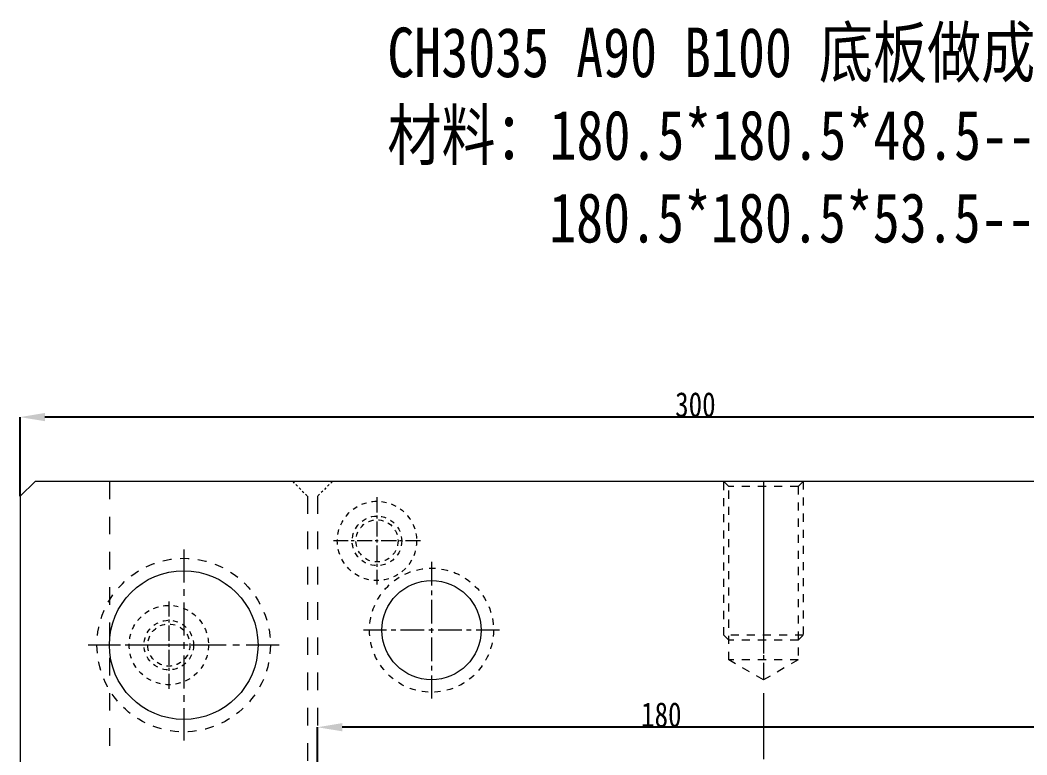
# Model space of a CAD drawing. Header units: millimetres. Extents: x -1495 to -116, y -3881 to 1305.
# Drawn here: x -885.3 to -682.2, y -262 to -113.8 of the extents above; entities that cross this region are included whole.
import ezdxf

# ---------------------------------------------------------------- set-up
doc = ezdxf.new("R2010")
doc.units = ezdxf.units.MM
doc.header["$LTSCALE"] = 16.335
doc.header["$PDMODE"] = 3
doc.header["$PDSIZE"] = 0.3125
doc.linetypes.add('CENTER', pattern=[0.6, 0.375, -0.075, 0.075, -0.075])
doc.linetypes.add('HIDDEN', pattern=[0.2, 0.1, -0.1])
doc.layers.get('0').update_dxf_attribs({"linetype": 'CONTINUOUS'})
doc.layers.get('Defpoints').update_dxf_attribs({"linetype": 'CONTINUOUS'})
doc.layers.add('moldbase', color=7, linetype='CONTINUOUS', lineweight=20)
doc.styles.get("Standard").update_dxf_attribs({"font": 'txt', "width": 0.8})
doc.dimstyles.new('副本 ISO-25-1', dxfattribs={"dimtxt": 5, "dimasz": 5, "dimexe": 0, "dimexo": 0, "dimgap": 0, "dimtad": 1, "dimtxsty": 'Standard', "dimcen": 0, "dimclrd": 4, "dimclre": 4, "dimclrt": 6, "dimazin": 0, "dimtfac": 1, "dimtofl": 0, "dimtmove": 0, "dimatfit": 3, "dimfxl": 0, "dimarcsym": 0})

# ---------------------------------------------------------------- blocks, each defined once
blk = doc.blocks.new('*D249')
at = {"color": 4, "linetype": 'Continuous', "lineweight": -2}
for p, q in [((-825.3, -286.81), (-825.3, -256.38)), ((-650.3, -256.38), (-820.3, -256.38)), ((-645.3, -286.81), (-645.3, -256.38))]:
    blk.add_line(p, q, dxfattribs=at)
at = {"color": 4}
for points in [[(-820.3, -255.55), (-820.3, -257.21), (-825.3, -256.38)], [(-650.3, -255.55), (-650.3, -257.21), (-645.3, -256.38)]]:
    blk.add_solid(points, dxfattribs=at)
at = {"layer": 'Defpoints', "color": 0}
for p in [(-825.3, -256.38), (-825.3, -286.81), (-645.3, -286.81)]:
    blk.add_point(p, dxfattribs=at)
at = {"color": 6, "insert": (-755.93, -253.88), "char_height": 5, "attachment_point": 5}
blk.add_mtext('180', dxfattribs=at)
blk = doc.blocks.new('*D255')
at = {"color": 4, "linetype": 'Continuous', "lineweight": -2}
for p, q in [((-885.3, -209.81), (-885.3, -193.84)), ((-590.3, -193.84), (-880.3, -193.84)), ((-585.3, -209.81), (-585.3, -193.84))]:
    blk.add_line(p, q, dxfattribs=at)
at = {"color": 4}
for points in [[(-880.3, -193), (-880.3, -194.67), (-885.3, -193.84)], [(-590.3, -193), (-590.3, -194.67), (-585.3, -193.84)]]:
    blk.add_solid(points, dxfattribs=at)
at = {"layer": 'Defpoints', "color": 0}
for p in [(-885.3, -193.84), (-885.3, -209.81), (-585.3, -209.81)]:
    blk.add_point(p, dxfattribs=at)
at = {"color": 6, "insert": (-749.05, -191.34), "char_height": 5, "attachment_point": 5}
blk.add_mtext('300', dxfattribs=at)

msp = doc.modelspace()

# ---------------------------------------------------------------- linework, layer by layer
at = {"layer": 'moldbase'}
for p, q in [((-882.3, -206.808), (-885.3, -209.808)), ((-588.3, -206.808), (-882.3, -206.808)), ((-885.3, -209.808), (-885.3, -553.808))]:
    msp.add_line(p, q, dxfattribs=at)
at = {"layer": 'moldbase', "color": 8, "linetype": 'HIDDEN', "ltscale": 2.176921}
for p, q in [((-867.3, -206.808), (-867.3, -556.808)), ((-827.3, -209.808), (-827.3, -553.808)), ((-825.3, -209.808), (-825.3, -553.808))]:
    msp.add_line(p, q, dxfattribs=at)
at = {"layer": 'moldbase', "color": 8, "linetype": 'HIDDEN', "ltscale": 0.27989}
for p, q in [((-830.3, -206.808), (-827.3, -209.808)), ((-822.3, -206.808), (-825.3, -209.808))]:
    msp.add_line(p, q, dxfattribs=at)
at = {"layer": 'moldbase', "color": 92, "linetype": 'HIDDEN', "ltscale": 0.995164}
for p, q in [((-743.3, -237.808), (-743.3, -206.808)), ((-727.3, -206.808), (-727.3, -237.808)), ((-742.3, -238.808), (-743.3, -237.808)), ((-727.3, -237.808), (-743.3, -237.808)), ((-728.3, -238.808), (-742.3, -238.808)), ((-727.3, -237.808), (-728.3, -238.808))]:
    msp.add_line(p, q, dxfattribs=at)
at = {"layer": 'moldbase', "linetype": 'HIDDEN', "ltscale": 0.995164}
for p, q in [((-742.3, -207.808), (-743.3, -206.808)), ((-727.3, -206.808), (-728.3, -207.808)), ((-728.3, -207.808), (-742.3, -207.808)), ((-742.3, -242.808), (-742.3, -207.808)), ((-728.3, -207.808), (-728.3, -242.808)), ((-735.3, -246.849), (-742.3, -242.808)), ((-728.3, -242.808), (-742.3, -242.808)), ((-728.3, -242.808), (-735.3, -246.849))]:
    msp.add_line(p, q, dxfattribs=at)
at = {"layer": 'moldbase', "color": 1, "linetype": 'CENTER', "ltscale": 2.176921}
msp.add_line((-735.3, -206.808), (-735.3, -556.808), dxfattribs=at)
at = {"layer": 'moldbase', "color": 1, "linetype": 'CENTER', "ltscale": 0.621977}
msp.add_line((-735.3, -206.808), (-735.3, -246.849), dxfattribs=at)
at = {"layer": 'moldbase', "color": 1, "linetype": 'CENTER', "ltscale": 0.497582}
for p, q in [((-813.3, -210.008), (-813.3, -227.608)), ((-804.5, -218.808), (-822.1, -218.808)), ((-855.3, -231.008), (-855.3, -248.608)), ((-846.5, -239.808), (-864.1, -239.808))]:
    msp.add_line(p, q, dxfattribs=at)
at = {"layer": 'moldbase', "color": 1, "linetype": 'CENTER', "ltscale": 1.08846}
for p, q in [((-852.3, -220.558), (-852.3, -259.058)), ((-833.05, -239.808), (-871.55, -239.808))]:
    msp.add_line(p, q, dxfattribs=at)
at = {"layer": 'moldbase', "color": 1, "linetype": 'CENTER', "ltscale": 0.777472}
for p, q in [((-802.3, -223.058), (-802.3, -250.558)), ((-788.55, -236.808), (-816.05, -236.808))]:
    msp.add_line(p, q, dxfattribs=at)
at = {"layer": 'moldbase', "color": 8, "linetype": 'HIDDEN', "ltscale": 0.621977}
for centre, radius in [((-813.3, -218.808), 8), ((-813.3, -218.808), 5), ((-813.3, -218.808), 4.25), ((-855.3, -239.808), 8), ((-855.3, -239.808), 5), ((-855.3, -239.808), 4.25)]:
    msp.add_circle(centre, radius, dxfattribs=at)
at = {"layer": 'moldbase', "color": 8, "linetype": 'HIDDEN', "ltscale": 1.08846}
msp.add_circle((-852.3, -239.808), 17.5, dxfattribs=at)
at = {"layer": 'moldbase'}
for centre, radius in [((-852.3, -239.808), 15), ((-802.3, -236.808), 10)]:
    msp.add_circle(centre, radius, dxfattribs=at)
at = {"layer": 'moldbase', "color": 8, "linetype": 'HIDDEN', "ltscale": 0.777472}
msp.add_circle((-802.3, -236.808), 12.5, dxfattribs=at)

# ---------------------------------------------------------------- texts
at = {"insert": (-811.21, -115.283), "char_height": 15, "width": 325.32345, "attachment_point": 1}
msp.add_mtext('{\\fSimSun|b0|i0|c134|p2;\\H0.66667x;CH3035 A90 B100 底板做成两条\\P材料：180.5*180.5*48.5--1  H13电熔精板\\P      180.5*180.5*53.5--1  H13电熔精板\\P\\H1.5x;      }', dxfattribs=at)

# ---------------------------------------------------------------- dimensions: what is measured, and where the dimension line sits
for base, p1, p2, picture, middle in [((-885.3, -193.837), (-585.3, -209.808), (-885.3, -209.808), '*D255', (-749.051, -193.837)), ((-825.3, -256.379), (-645.3, -286.808), (-825.3, -286.808), '*D249', (-755.928, -256.379))]:
    dim = msp.add_linear_dim(base=base, p1=p1, p2=p2, dimstyle='副本 ISO-25-1', override={"dimfxl": 1.25, "dimarcsym": 1})
    dim.commit()
    dim.dimension.update_dxf_attribs({"geometry": picture, "text_midpoint": middle, "dimtype": 160})

doc.saveas('drawing.dxf')
